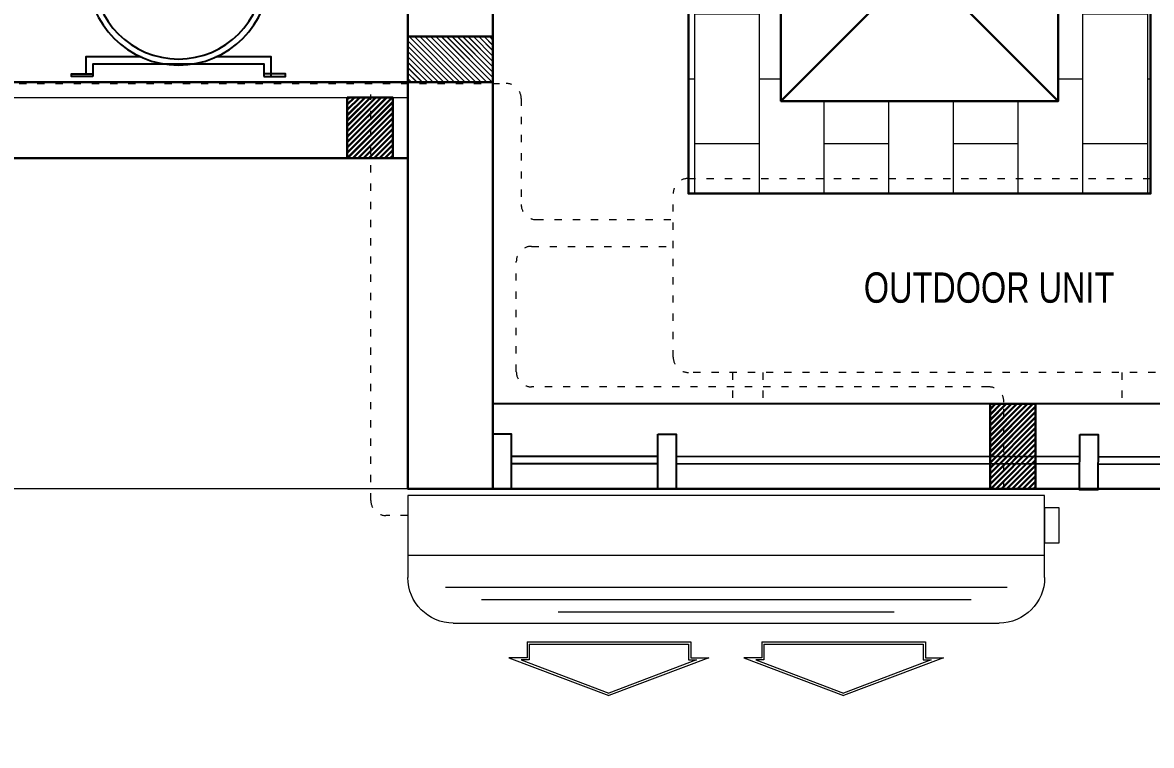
# Model space of a CAD drawing. Header units: millimetres. Extents: x 27934 to 36193, y -8056 to 1263.
# Drawn here: x 33216 to 35077, y -5320 to -4129 of the extents above; entities that cross this region are included whole.
import ezdxf

# ---------------------------------------------------------------- set-up
doc = ezdxf.new("R2010")
doc.units = ezdxf.units.MM
doc.header["$MEASUREMENT"] = 0
doc.linetypes.add('ACAD_ISO03W100', pattern=[30, 12, -18])
doc.linetypes.add('DASHED', pattern=[0.75, 0.5, -0.25])
for name, color, linetype in [('_CarpetFSI', 191, 'Continuous'), ('_ResiFSI', 190, 'Continuous'), ('_Window', 115, 'Continuous'), ('A-WINDOW', 3, 'Continuous'), ('HI-WALL UNIT', 184, 'Continuous')]:
    doc.layers.add(name, color=color, linetype=linetype)
for name, color, linetype, lineweight in [('_MAA_Spec_Furniture', 251, 'Continuous', 13), ('FUR', 9, 'Continuous', 9), ('PP-ROOM 2', 8, 'Continuous', 30), ('PP-TOILET 3', 8, 'Continuous', 30), ('RWP', 150, 'Continuous', 15), ('SAG RAG', 252, 'Continuous', 0), ('SH-EQUIP.', 250, 'Continuous', 5), ('SH-SLEEVE FOR AC', 170, 'DASHED', 5), ('WALL', 8, 'Continuous', 30), ('WALL A', 7, 'Continuous', 5)]:
    doc.layers.add(name, color=color, linetype=linetype, lineweight=lineweight)
doc.styles.add('ARIAL', font='')
doc.styles.add('X-CORE NEW2$0$DIMTEXT', font='Romans.shx', dxfattribs={"width": 0.8})
doc.styles.get('ARIAL').set_extended_font_data('Arial Baltic')

# ---------------------------------------------------------------- blocks, each defined once
blk = doc.blocks.new('A$C64614524')
at = {"layer": 'SAG RAG', "lineweight": 0}
for p, q in [((-8.52, 0), (8.52, 0)), ((-8.52, 0), (-8.52, -1.66)), ((-8.29, -0.23), (8.29, -0.23)), ((-8.29, -0.23), (-8.29, -1.89)), ((8.29, -0.23), (8.29, -1.89)), ((8.52, 0), (8.52, -1.66)), ((-10.4, -1.66), (0, -5.58)), ((-8.52, -1.66), (-10.4, -1.66)), ((-9.12, -1.89), (0, -5.33)), ((-8.29, -1.89), (-9.12, -1.89)), ((10.4, -1.66), (0, -5.58)), ((9.12, -1.89), (0, -5.33)), ((8.29, -1.89), (9.12, -1.89)), ((8.52, -1.66), (10.4, -1.66))]:
    blk.add_line(p, q, dxfattribs=at)
blk = doc.blocks.new('ERTRTRTRTRTRT')
at = {"layer": 'HI-WALL UNIT', "color": 8, "lineweight": 0}
for p, q in [((-31232253.2, -21984704, 0), (-31231203.2, -21984704, 0)), ((-31232253.2, -21984839, 0), (-31232253.2, -21984704, 0)), ((-31231203.2, -21984704, 0), (-31231203.2, -21984839, 0)), ((-31232277.1, -21984781.6, 0), (-31232277.1, -21984724, 0)), ((-31232277.1, -21984724, 0), (-31232253.2, -21984724, 0)), ((-31232253.2, -21984724, 0), (-31232253.2, -21984781.6, 0)), ((-31232253.2, -21984781.6, 0), (-31232277.1, -21984781.6, 0)), ((-31231203.2, -21984802, 0), (-31232253.2, -21984802, 0)), ((-31232191.3, -21984855.4, 0), (-31231265.2, -21984855.4, 0)), ((-31232132.1, -21984875.8, 0), (-31231324.4, -21984875.8, 0)), ((-31232005.4, -21984896.3, 0), (-31231451.1, -21984896.3, 0)), ((-31231278.2, -21984914, 0), (-31232178.2, -21984914, 0))]:
    blk.add_line(p, q, dxfattribs=at)
for centre, start, end in [((-31232178.2, -21984839, 0), 180, 270), ((-31231278.2, -21984839, 0), 270, 0)]:
    blk.add_arc(centre, 75, start, end, dxfattribs=at)
at = {"layer": 'HI-WALL UNIT', "xscale": -15.84481338223536, "yscale": 15.84481338223536, "zscale": 15.84481338316491}
for p in [(-31231921.8, -21984944.9, 0), (-31231534.8, -21984944.9, 0)]:
    blk.add_blockref('A$C64614524', p, dxfattribs=at)
blk = doc.blocks.new('GFDGRET')
at = {"layer": 'SH-EQUIP.', "linetype": 'Continuous', "lineweight": -3, "ltscale": 0.6}
for points in [[(-31254564.1, -21982861), (-31254575.8, -21982861), (-31254575.8, -21982828.6), (-31254484.4, -21982828.6)], [(-31254564.1, -21982861), (-31254564.1, -21982840.3), (-31254282, -21982840.3), (-31254282, -21982856.3)], [(-31254361.6, -21982828.6), (-31254270.3, -21982828.6), (-31254270.3, -21982856.3), (-31254282, -21982856.3)]]:
    blk.add_lwpolyline(points, dxfattribs=at)
for points in [[(-31254564, -21982861), (-31254599.6, -21982861), (-31254599.6, -21982856.3), (-31254564, -21982856.3)], [(-31254282, -21982861), (-31254246.4, -21982861), (-31254246.4, -21982856.3), (-31254282, -21982856.3)]]:
    blk.add_lwpolyline(points, close=True, dxfattribs=at)
for radius in [150, 140]:
    blk.add_circle((-31254423, -21982692), radius, dxfattribs=at)
at = {"layer": 'SH-EQUIP.', "linetype": 'Continuous', "lineweight": 40, "ltscale": 0.6, "insert": (-31255388.7, -21982757.1, 0), "char_height": 131.25, "width": 2198.979, "attachment_point": 7, "style": 'ARIAL'}
blk.add_mtext('\\pxi6.860571;\\fArial Baltic|b0|i0|c186|p34;\\C8;G', dxfattribs=at)
blk = doc.blocks.new('GHYTU')
at = {"layer": 'RWP', "lineweight": 13, "ltscale": 30}
h = blk.add_hatch(dxfattribs=at)
h.set_pattern_fill('AR-B816', color=9, scale=0.04375, angle=-90, style=0)
h.set_pattern_definition([(270, (18204.31745, 19409.0526), (0.35, -6e-13), []), (360, (18204.31745, 19409.0526), (0.35, 0.35), [0.35, -0.35])])
h.paths.add_polyline_path([(1084.1064, 356.8383), (1086.6064, 356.8383), (1086.6064, 354.3383), (1084.1064, 354.3383)])
h.paths.add_polyline_path([(1084.6064, 354.8383), (1086.1064, 354.8383), (1086.1064, 356.3383), (1084.6064, 356.3383)], flags=16)
at = {"layer": 'RWP', "lineweight": 30, "ltscale": 30}
for p, q in [((1086.1064, 356.3383), (1084.6064, 354.8383)), ((1086.1064, 354.8383), (1084.6064, 356.3383))]:
    blk.add_line(p, q, dxfattribs=at)
for points in [[(1084.1064, 356.8383), (1084.1064, 354.3383), (1086.6064, 354.3383), (1086.6064, 356.8383)], [(1084.6064, 356.3383), (1084.6064, 354.8383), (1086.1064, 354.8383), (1086.1064, 356.3383)]]:
    blk.add_lwpolyline(points, close=True, dxfattribs=at)
blk = doc.blocks.new('W344')
at = {"layer": 'A-WINDOW'}
for p, q in [((1156.56, 295.388), (1154.56, 295.388)), ((1162.314, 295.388), (1156.81, 295.388)), ((1164.564, 295.388), (1162.564, 295.388)), ((1156.56, 295.288), (1154.56, 295.288)), ((1162.314, 295.288), (1156.81, 295.288)), ((1164.564, 295.288), (1162.564, 295.288))]:
    blk.add_line(p, q, dxfattribs=at)
for points in [[(1154.31, 295.696), (1154.56, 295.696), (1154.56, 294.946), (1154.31, 294.946)], [(1156.56, 295.692), (1156.81, 295.692), (1156.81, 294.942), (1156.56, 294.942)], [(1162.314, 295.692), (1162.564, 295.692), (1162.564, 294.942), (1162.314, 294.942)], [(1164.564, 295.692), (1164.814, 295.692), (1164.814, 294.942), (1164.564, 294.942)]]:
    blk.add_lwpolyline(points, close=True, dxfattribs=at)

msp = doc.modelspace()

# ---------------------------------------------------------------- hatches: boundary and pattern name
at = {"layer": 'SH-SLEEVE FOR AC', "linetype": 'Continuous', "ltscale": 0.6}
h = msp.add_hatch(dxfattribs=at)
h.set_pattern_fill('ANSI31', color=1, scale=50, angle=90)
h.set_pattern_definition([(135, (9683146.433, 52740163.4385), (-4.4194173824, -4.4194173824), [])])
h.paths.add_polyline_path([(33851.2, -4226.8), (33851.2, -4151.8), (33991.2, -4151.8), (33991.2, -4226.8)])
h = msp.add_hatch(dxfattribs=at)
h.set_pattern_fill('ANSI31', color=1, scale=50, angle=90)
h.set_pattern_definition([(135, (-21934480.273, 31228491.47), (-4.4194173824, -4.4194173824), [])])
h.paths.add_polyline_path([(33851.2, -4226.8), (33851.2, -4151.8), (33991.2, -4151.8), (33991.2, -4226.8)])
h = msp.add_hatch(dxfattribs=at)
h.set_pattern_fill('ANSI31', color=1, scale=50, angle=180)
h.set_pattern_definition([(225, (434921.1765, -476972.8196), (4.41941738, -4.41941738), [])])
h.paths.add_polyline_path([(33751.2, -4251.8), (33826.2, -4251.8), (33826.2, -4351.8), (33751.2, -4351.8)])
h = msp.add_hatch(dxfattribs=at)
h.set_pattern_fill('ANSI31', color=1, scale=50, angle=360)
h.set_pattern_definition([(45, (62899222.693, 43491168.1804), (-4.4194173824, 4.4194173824), [])])
h.paths.add_polyline_path([(34886.2, -4896.8), (34811.2, -4896.8), (34811.2, -4756.8), (34886.2, -4756.8)])
h = msp.add_hatch(dxfattribs=at)
h.set_pattern_fill('ANSI31', color=1, scale=50, angle=180)
h.set_pattern_definition([(45, (31281595.9864, 21979496.188), (-4.4194173824, 4.4194173824), [])])
h.paths.add_polyline_path([(34886.2, -4896.8), (34811.2, -4896.8), (34811.2, -4756.8), (34886.2, -4756.8)])

# ---------------------------------------------------------------- linework, layer by layer
at = {"layer": '_CarpetFSI'}
msp.add_lwpolyline([(35261.2, -4896.8), (33851.2, -4896.8), (33851.2, -2701.8), (34786.2, -2701.8), (34786.2, -416.8), (33936.2, -416.8), (33936.2, 663.2), (30501.2, 663.2), (30501.2, -556.8), (28266.2, -556.8), (28266.2, -7641.8), (35261.2, -7641.8)], close=True, dxfattribs=at)
at = {"layer": '_MAA_Spec_Furniture', "linetype": 'ACAD_ISO03W100'}
msp.add_lwpolyline([(31595.1, -4896.8), (31595.1, -4253.8, -0.414214), (31620.1, -4228.8), (34013, -4228.8, -0.414214), (34038, -4253.8), (34038, -4428.3, 0.414214), (34063, -4453.3), (34291.2, -4453.3)], format="xyb", dxfattribs=at)
at = {"layer": '_MAA_Spec_Furniture', "color": 150, "linetype": 'ACAD_ISO03W100', "elevation": 0}
msp.add_lwpolyline([(33851.2, -4940.8), (33815, -4940.8, -0.414214), (33790, -4915.8), (33790, -4247.3)], format="xyb", dxfattribs=at)
at = {"layer": '_MAA_Spec_Furniture', "color": 253, "linetype": 'ACAD_ISO03W100', "true_color": 0x999999}
msp.add_lwpolyline([(34313.7, -4385.4), (35203.7, -4385.4, -0.414214), (35228.7, -4410.4), (35228.7, -4680.1, -0.414214), (35203.7, -4705.1), (34313.7, -4705.1, -0.414214), (34288.7, -4680.1), (34288.7, -4410.4, -0.414214)], format="xyb", close=True, dxfattribs=at)
at = {"layer": '_MAA_Spec_Furniture', "linetype": 'ACAD_ISO03W100', "elevation": 0}
msp.add_lwpolyline([(34834, -4896.8), (34834, -4753.8, 0.414214), (34809, -4728.8), (34055, -4728.8, -0.414214), (34030, -4703.8), (34030, -4522.3, -0.414214), (34055, -4497.3), (34291.2, -4497.3)], format="xyb", dxfattribs=at)
at = {"layer": '_MAA_Spec_Furniture', "color": 253, "linetype": 'ACAD_ISO03W100', "true_color": 0x999999}
for points in [[(34386.6, -4705.1), (34386.6, -4755.1)], [(34436.6, -4705.1), (34436.6, -4755.1)], [(35028.6, -4705.1), (35028.6, -4755.1)]]:
    msp.add_lwpolyline(points, dxfattribs=at)
at = {"layer": '_ResiFSI'}
msp.add_lwpolyline([(33991.2, -2841.8), (34926.2, -2841.8), (34926.2, -276.8), (34076.2, -276.8), (34076.2, 803.2), (28126.2, 803.2), (28126.2, -7781.8), (35401.2, -7781.8), (35401.2, -4756.8), (33991.2, -4756.8)], close=True, dxfattribs=at)
at = {"layer": '_Window'}
msp.add_lwpolyline([(35261.2, -4756.8), (33991.2, -4756.8), (33991.2, -4896.8), (35261.2, -4896.8)], close=True, dxfattribs=at)
msp.add_lwpolyline([(35261.2, -4756.8), (33991.2, -4756.8), (33991.2, -4896.8), (35261.2, -4896.8)], close=True, dxfattribs=at)
at = {"layer": 'FUR'}
msp.add_line((33851.2, -4896.8, 0), (31716.2, -4896.8), dxfattribs=at)
at = {"layer": 'PP-ROOM 2', "lineweight": 0, "ltscale": 60}
msp.add_lwpolyline([(35261.2, -4896.8), (31716.2, -4896.8), (31716.2, -7641.8), (35261.2, -7641.8)], close=True, dxfattribs=at)
at = {"layer": 'PP-TOILET 3', "lineweight": 0, "ltscale": 60}
msp.add_lwpolyline([(33851.2, -2801.8), (31716.2, -2801.8), (31716.2, -4251.8), (33851.2, -4251.8)], close=True, dxfattribs=at)
at = {"layer": 'SH-SLEEVE FOR AC', "linetype": 'Continuous', "lineweight": 30, "ltscale": 0.6}
for p, q in [((33851.2, -4251.8), (33851.2, -4176.8)), ((33991.2, -4176.8), (33991.2, -4251.8)), ((33991.2, -4226.8), (33851.2, -4226.8)), ((33751.2, -4251.8), (33826.2, -4251.8)), ((33751.2, -4351.8), (33751.2, -4251.8)), ((33826.2, -4251.8), (33826.2, -4351.8)), ((33826.2, -4351.8), (33751.2, -4351.8))]:
    msp.add_line(p, q, dxfattribs=at)
at = {"layer": 'SH-SLEEVE FOR AC', "color": 1, "linetype": 'Continuous', "ltscale": 0.6}
for p, q in [((33823.9, -4251.8, 0), (33751.2, -4324.5, 0)), ((33815, -4251.8, 0), (33751.2, -4315.6, 0)), ((33806.2, -4251.8, 0), (33751.2, -4306.8, 0)), ((33797.3, -4251.8, 0), (33751.2, -4297.9, 0)), ((33788.5, -4251.8, 0), (33751.2, -4289.1, 0)), ((33779.7, -4251.8, 0), (33751.2, -4280.3, 0)), ((33770.8, -4251.8, 0), (33751.2, -4271.4, 0)), ((33762, -4251.8, 0), (33751.2, -4262.6, 0)), ((33753.2, -4251.8, 0), (33751.2, -4253.8, 0)), ((33826.2, -4258.3, 0), (33751.2, -4333.3, 0)), ((33826.2, -4267.1, 0), (33751.2, -4342.1, 0)), ((33826.2, -4276, 0), (33751.2, -4351, 0)), ((33826.2, -4284.8, 0), (33759.2, -4351.8, 0)), ((33826.2, -4293.7, 0), (33768.1, -4351.8, 0)), ((33826.2, -4302.5, 0), (33776.9, -4351.8, 0)), ((33826.2, -4311.3, 0), (33785.7, -4351.8, 0)), ((33826.2, -4320.2, 0), (33794.6, -4351.8, 0)), ((33826.2, -4329, 0), (33803.4, -4351.8, 0)), ((33826.2, -4337.9, 0), (33812.3, -4351.8, 0)), ((33826.2, -4346.7, 0), (33821.1, -4351.8, 0))]:
    msp.add_line(p, q, dxfattribs=at)
at = {"layer": 'SH-SLEEVE FOR AC', "linetype": 'Continuous', "lineweight": 30, "ltscale": 0.6, "elevation": 0}
for points in [[(33851.2, -4226.8), (33851.2, -4151.8), (33991.2, -4151.8), (33991.2, -4226.8)], [(33751.2, -4251.8), (33826.2, -4251.8), (33826.2, -4351.8), (33751.2, -4351.8)]]:
    msp.add_lwpolyline(points, close=True, dxfattribs=at)
at = {"layer": 'SH-SLEEVE FOR AC', "linetype": 'Continuous', "lineweight": 30, "ltscale": 0.6}
msp.add_lwpolyline([(34886.2, -4896.8), (34811.2, -4896.8), (34811.2, -4756.8), (34886.2, -4756.8)], close=True, dxfattribs=at)
msp.add_lwpolyline([(34886.2, -4896.8), (34811.2, -4896.8), (34811.2, -4756.8), (34886.2, -4756.8)], close=True, dxfattribs=at)
at = {"layer": 'WALL', "linetype": 'Continuous', "lineweight": 30, "ltscale": 0.6}
msp.add_lwpolyline([(33851.2, -4226.8), (31716.2, -4226.8), (31716.2, -3551.8), (31616.2, -3551.8), (31616.2, -4896.8), (31716.2, -4896.8), (31716.2, -4351.8), (33851.2, -4351.8)], close=True, dxfattribs=at)
at = {"layer": 'WALL A', "linetype": 'Continuous', "lineweight": 30, "ltscale": 0.6}
msp.add_lwpolyline([(33991.2, -3491.8), (33851.2, -3491.8), (33851.2, -4896.8), (33991.2, -4896.8), (33991.2, -4756.8)], close=True, dxfattribs=at)

# ---------------------------------------------------------------- block references
at = {"layer": 'A-WINDOW', "xscale": 120.904399178602, "yscale": 120.904399178602, "zscale": 120.904399178602, "rotation": 359.9480563300227}
msp.add_blockref('W344', (-105602.3, -40430.6), dxfattribs=at)
at = {"layer": 'HI-WALL UNIT', "linetype": 'Continuous', "lineweight": 40, "ltscale": 0.6, "xscale": -1}
msp.add_blockref('ERTRTRTRTRTRT', (-31197352.1, 21979796, 0), dxfattribs=at)
at = {"layer": 'RWP', "xscale": -304.880732640346, "yscale": 304.880732640346, "zscale": 304.880732640346}
msp.add_blockref('GHYTU', (365599.1, -112441.3), dxfattribs=at)
at = {"layer": 'SH-EQUIP.', "linetype": 'Continuous', "lineweight": 40, "ltscale": 0.6, "xscale": -1}
msp.add_blockref('GFDGRET', (-31220950.1, 21978643.3, 0), dxfattribs=at)

# ---------------------------------------------------------------- texts
at = {"layer": '_MAA_Spec_Furniture', "linetype": 'ACAD_ISO03W100', "insert": (34809.5, -4565.6), "char_height": 50, "width": 409.609, "attachment_point": 5, "style": 'X-CORE NEW2$0$DIMTEXT'}
msp.add_mtext('\\A1;{\\fCentury Gothic|b0|i0|c0|p34;OUTDOOR UNIT}', dxfattribs=at)

doc.saveas('drawing.dxf')
